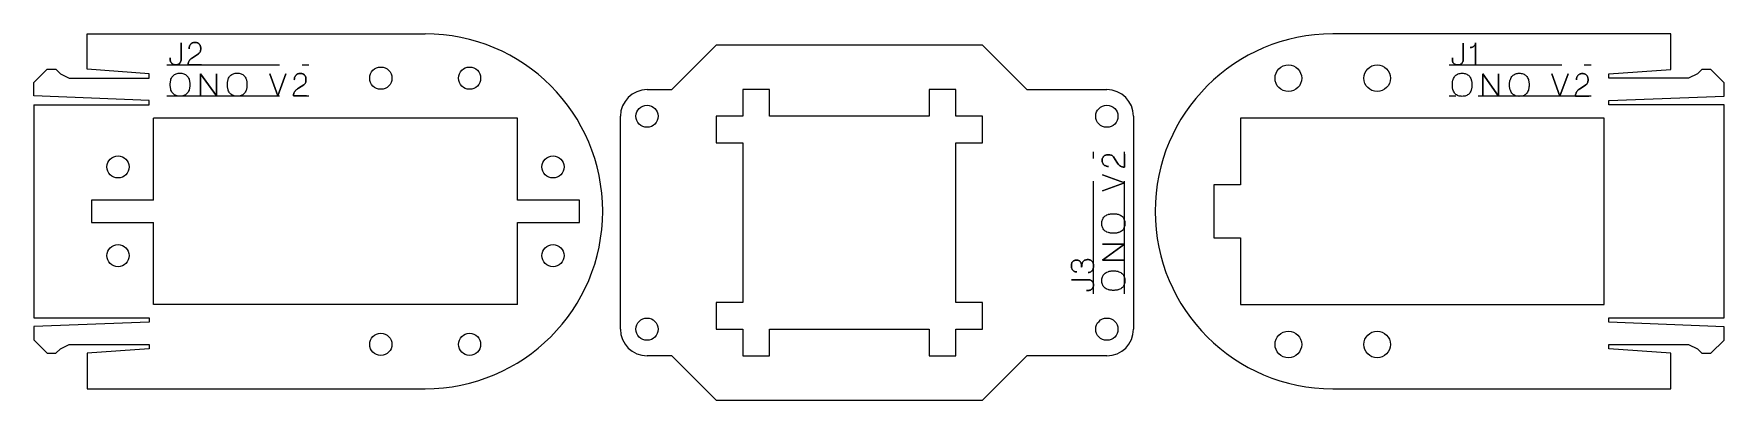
# Model space of a CAD drawing. Header units: millimetres. Extents: x 113 to 303, y 147 to 189.
import ezdxf

# ---------------------------------------------------------------- set-up
doc = ezdxf.new("R2010")
doc.units = ezdxf.units.MM
doc.linetypes.add('CENTERX2', pattern=[20.32, 12.7, -2.54, 2.54, -2.54])

msp = doc.modelspace()

# ---------------------------------------------------------------- linework, layer by layer
at = {"color": 7, "linetype": 'Continuous', "lineweight": 15}
for p, q in [((118.85, 184.7), (118.85, 188.7)), ((118.85, 188.7), (156.95, 188.7)), ((297.3, 188.69), (259.2, 188.69)), ((297.3, 184.69), (297.3, 188.69)), ((189.75, 187.41), (184.75, 182.41)), ((219.75, 187.41), (189.75, 187.41)), ((224.75, 182.41), (219.75, 187.41)), ((112.85, 183.2), (114.35, 184.7)), ((112.85, 181.7), (112.85, 183.2)), ((114.35, 184.7), (115.35, 184.7)), ((115.35, 184.7), (115.85, 184.2)), ((115.85, 184.2), (116.85, 183.7)), ((116.85, 183.7), (125.85, 183.7)), ((125.85, 184.2), (118.85, 184.7)), ((125.85, 183.7), (125.85, 184.2)), ((290.3, 184.19), (297.3, 184.69)), ((290.3, 183.69), (290.3, 184.19)), ((299.3, 183.69), (290.3, 183.69)), ((300.3, 184.19), (299.3, 183.69)), ((300.8, 184.69), (300.3, 184.19)), ((301.8, 184.69), (300.8, 184.69)), ((303.3, 183.19), (301.8, 184.69)), ((303.3, 181.69), (303.3, 183.19)), ((125.85, 181.2), (112.85, 181.7)), ((125.85, 180.7), (125.85, 181.2)), ((181.95, 182.41), (184.75, 182.41)), ((192.75, 182.41), (192.75, 179.41)), ((195.75, 182.41), (192.75, 182.41)), ((195.75, 179.41), (195.75, 182.41)), ((216.75, 182.41), (213.75, 182.41)), ((213.75, 182.41), (213.75, 179.41)), ((216.75, 179.41), (216.75, 182.41)), ((224.75, 182.41), (233.75, 182.41)), ((290.3, 181.19), (303.3, 181.69)), ((290.3, 180.69), (290.3, 181.19)), ((112.85, 180.7), (112.85, 156.7)), ((112.85, 180.7), (125.85, 180.7)), ((167.35, 179.2), (126.35, 179.2)), ((126.35, 169.95), (126.35, 179.2)), ((167.35, 169.95), (167.35, 179.2)), ((178.95, 155.41), (178.95, 179.41)), ((192.75, 179.41), (189.75, 179.41)), ((189.75, 179.41), (189.75, 176.41)), ((213.75, 179.41), (195.75, 179.41)), ((219.75, 179.41), (216.75, 179.41)), ((219.75, 176.41), (219.75, 179.41)), ((236.75, 179.41), (236.75, 155.41)), ((289.8, 179.19), (248.8, 179.19)), ((248.8, 179.19), (248.8, 171.69)), ((289.8, 158.19), (289.8, 179.19)), ((303.3, 180.69), (290.3, 180.69)), ((303.3, 156.69), (303.3, 180.69)), ((189.75, 176.41), (192.75, 176.41)), ((192.75, 176.41), (192.75, 158.41)), ((216.75, 158.41), (216.75, 176.41)), ((216.75, 176.41), (219.75, 176.41)), ((245.8, 171.69), (245.8, 165.69)), ((248.8, 171.69), (245.8, 171.69)), ((126.35, 169.95), (119.35, 169.95)), ((119.35, 169.95), (119.35, 167.45)), ((174.35, 169.95), (167.35, 169.95)), ((174.35, 167.45), (174.35, 169.95)), ((119.35, 167.45), (126.35, 167.45)), ((126.35, 158.2), (126.35, 167.45)), ((167.35, 167.45), (174.35, 167.45)), ((167.35, 158.2), (167.35, 167.45)), ((245.8, 165.69), (248.8, 165.69)), ((248.8, 165.69), (248.8, 158.19)), ((167.35, 158.2), (126.35, 158.2)), ((192.75, 158.41), (189.75, 158.41)), ((189.75, 158.41), (189.75, 155.41)), ((219.75, 158.41), (216.75, 158.41)), ((219.75, 155.41), (219.75, 158.41)), ((248.8, 158.19), (289.8, 158.19)), ((112.85, 156.7), (125.85, 156.7)), ((125.85, 156.2), (112.85, 155.7)), ((125.85, 156.7), (125.85, 156.2)), ((290.3, 156.69), (303.3, 156.69)), ((290.3, 156.19), (290.3, 156.69)), ((303.3, 155.69), (290.3, 156.19)), ((112.85, 155.7), (112.85, 154.2)), ((189.75, 155.41), (192.75, 155.41)), ((192.75, 155.41), (192.75, 152.41)), ((195.75, 152.41), (195.75, 155.41)), ((195.75, 155.41), (213.75, 155.41)), ((213.75, 155.41), (213.75, 152.41)), ((216.75, 152.41), (216.75, 155.41)), ((216.75, 155.41), (219.75, 155.41)), ((303.3, 154.19), (303.3, 155.69)), ((112.85, 154.2), (114.35, 152.7)), ((114.35, 152.7), (115.35, 152.7)), ((115.35, 152.7), (115.85, 153.2)), ((115.85, 153.2), (116.85, 153.7)), ((116.85, 153.7), (125.85, 153.7)), ((125.85, 153.2), (118.85, 152.7)), ((118.85, 152.7), (118.85, 148.7)), ((125.85, 153.7), (125.85, 153.2)), ((184.75, 152.41), (181.95, 152.41)), ((184.75, 152.41), (189.75, 147.41)), ((192.75, 152.41), (195.75, 152.41)), ((213.75, 152.41), (216.75, 152.41)), ((219.75, 147.41), (224.75, 152.41)), ((233.75, 152.41), (224.75, 152.41)), ((290.3, 153.69), (299.3, 153.69)), ((290.3, 153.19), (290.3, 153.69)), ((297.3, 152.69), (290.3, 153.19)), ((297.3, 148.69), (297.3, 152.69)), ((299.3, 153.69), (300.3, 153.19)), ((300.3, 153.19), (300.8, 152.69)), ((300.8, 152.69), (301.8, 152.69)), ((301.8, 152.69), (303.3, 154.19)), ((118.85, 148.7), (156.95, 148.7)), ((259.2, 148.69), (297.3, 148.69)), ((189.75, 147.41), (219.75, 147.41))]:
    msp.add_line(p, q, dxfattribs=at)
at = {"color": 7, "linetype": 'CENTERX2'}
for p, q in [((127.85, 185.2), (143.85, 185.2)), ((272.3, 185.19), (288.3, 185.19)), ((127.85, 181.7), (143.85, 181.7)), ((288.3, 181.69), (272.3, 181.69)), ((232.25, 159.41), (232.25, 175.41)), ((235.75, 159.41), (235.75, 175.41))]:
    msp.add_line(p, q, dxfattribs=at)
at = {"color": 7, "linetype": 'Continuous', "flags": 128}
for points in [[(129.44, 185.74), (129.44, 185.69), (129.43, 185.64), (129.42, 185.6), (129.4, 185.55), (129.38, 185.5), (129.35, 185.46), (129.32, 185.41), (129.29, 185.37), (129.25, 185.34), (129.2, 185.3), (129.15, 185.27), (129.1, 185.25), (129.04, 185.23), (128.98, 185.21), (128.92, 185.2), (128.85, 185.2), (128.85, 185.2), (128.78, 185.2), (128.71, 185.21), (128.65, 185.23), (128.59, 185.25), (128.53, 185.27), (128.48, 185.3), (128.44, 185.33), (128.39, 185.37), (128.36, 185.41), (128.32, 185.45), (128.29, 185.5), (128.27, 185.54), (128.25, 185.59), (128.24, 185.64), (128.23, 185.69), (128.23, 185.74), (128.23, 185.74), (128.23, 185.99), (128.23, 185.99), (128.23, 185.74), (128.23, 185.74), (128.23, 185.69), (128.24, 185.64), (128.25, 185.59), (128.27, 185.54), (128.29, 185.5), (128.32, 185.45), (128.36, 185.41), (128.39, 185.37), (128.44, 185.33), (128.48, 185.3), (128.53, 185.27), (128.59, 185.25), (128.65, 185.23), (128.71, 185.21), (128.78, 185.2), (128.85, 185.2), (128.85, 185.2), (128.92, 185.2), (128.98, 185.21), (129.04, 185.23), (129.1, 185.25), (129.15, 185.27), (129.2, 185.3), (129.25, 185.34), (129.29, 185.37), (129.32, 185.41), (129.35, 185.46), (129.38, 185.5), (129.4, 185.55), (129.42, 185.6), (129.43, 185.64), (129.44, 185.69), (129.44, 185.74), (129.44, 185.74), (129.44, 187.67), (129.44, 187.67), (129.44, 185.74)], [(130.25, 185.2), (130.25, 185.29), (130.26, 185.38), (130.28, 185.45), (130.3, 185.52), (130.33, 185.59), (130.36, 185.65), (130.39, 185.7), (130.43, 185.75), (130.47, 185.8), (130.52, 185.84), (130.56, 185.88), (130.61, 185.92), (130.72, 185.99), (130.83, 186.07), (130.83, 186.07), (131.42, 186.46), (131.42, 186.46), (131.46, 186.5), (131.5, 186.53), (131.53, 186.57), (131.56, 186.6), (131.6, 186.68), (131.63, 186.76), (131.65, 186.85), (131.66, 186.94), (131.66, 187.02), (131.66, 187.11), (131.66, 187.11), (131.66, 187.16), (131.65, 187.2), (131.64, 187.25), (131.63, 187.31), (131.61, 187.36), (131.59, 187.41), (131.56, 187.46), (131.52, 187.51), (131.49, 187.55), (131.44, 187.6), (131.39, 187.63), (131.33, 187.67), (131.26, 187.7), (131.19, 187.72), (131.11, 187.73), (131.02, 187.73), (131.02, 187.73), (130.93, 187.73), (130.85, 187.72), (130.78, 187.7), (130.71, 187.67), (130.65, 187.64), (130.59, 187.6), (130.54, 187.55), (130.5, 187.5), (130.46, 187.45), (130.43, 187.39), (130.4, 187.34), (130.38, 187.27), (130.36, 187.21), (130.35, 187.14), (130.35, 187.08), (130.34, 187.01), (130.34, 187.01), (130.35, 187.08), (130.35, 187.14), (130.36, 187.21), (130.38, 187.27), (130.4, 187.34), (130.43, 187.39), (130.46, 187.45), (130.5, 187.5), (130.54, 187.55), (130.59, 187.6), (130.65, 187.64), (130.71, 187.67), (130.78, 187.7), (130.85, 187.72), (130.93, 187.73), (131.02, 187.73), (131.02, 187.73), (131.11, 187.73), (131.19, 187.72), (131.26, 187.7), (131.33, 187.67), (131.39, 187.63), (131.44, 187.6), (131.49, 187.55), (131.52, 187.51), (131.56, 187.46), (131.59, 187.41), (131.61, 187.36), (131.63, 187.31), (131.64, 187.25), (131.65, 187.2), (131.66, 187.16), (131.66, 187.11), (131.66, 187.11), (131.66, 187.02), (131.66, 186.94), (131.65, 186.85), (131.63, 186.76), (131.6, 186.68), (131.56, 186.6), (131.53, 186.57), (131.5, 186.53), (131.46, 186.5), (131.42, 186.46), (131.42, 186.46), (130.83, 186.07), (130.83, 186.07), (130.72, 185.99), (130.61, 185.92), (130.56, 185.88), (130.52, 185.84), (130.47, 185.8), (130.43, 185.75), (130.39, 185.7), (130.36, 185.65), (130.33, 185.59), (130.3, 185.52), (130.28, 185.45), (130.26, 185.38), (130.25, 185.29), (130.25, 185.2), (130.25, 185.2), (131.73, 185.2), (131.73, 185.2), (130.25, 185.2)], [(273.89, 185.72), (273.89, 185.68), (273.88, 185.63), (273.87, 185.58), (273.85, 185.53), (273.83, 185.49), (273.8, 185.44), (273.77, 185.4), (273.74, 185.36), (273.7, 185.32), (273.65, 185.29), (273.6, 185.26), (273.55, 185.23), (273.49, 185.21), (273.43, 185.2), (273.37, 185.19), (273.3, 185.19), (273.3, 185.19), (273.23, 185.19), (273.16, 185.2), (273.1, 185.21), (273.04, 185.23), (272.98, 185.26), (272.93, 185.29), (272.89, 185.32), (272.84, 185.36), (272.81, 185.4), (272.77, 185.44), (272.75, 185.48), (272.72, 185.53), (272.7, 185.58), (272.69, 185.63), (272.68, 185.68), (272.68, 185.72), (272.68, 185.72), (272.68, 185.98), (272.68, 185.98), (272.68, 185.72), (272.68, 185.72), (272.68, 185.68), (272.69, 185.63), (272.7, 185.58), (272.72, 185.53), (272.75, 185.48), (272.77, 185.44), (272.81, 185.4), (272.84, 185.36), (272.89, 185.32), (272.93, 185.29), (272.98, 185.26), (273.04, 185.23), (273.1, 185.21), (273.16, 185.2), (273.23, 185.19), (273.3, 185.19), (273.3, 185.19), (273.37, 185.19), (273.43, 185.2), (273.49, 185.21), (273.55, 185.23), (273.6, 185.26), (273.65, 185.29), (273.7, 185.32), (273.74, 185.36), (273.77, 185.4), (273.8, 185.44), (273.83, 185.49), (273.85, 185.53), (273.87, 185.58), (273.88, 185.63), (273.89, 185.68), (273.89, 185.72), (273.89, 185.72), (273.89, 187.65), (273.89, 187.65), (273.89, 185.72)], [(275.29, 187.69), (275.28, 187.61), (275.27, 187.54), (275.25, 187.48), (275.22, 187.42), (275.18, 187.38), (275.14, 187.33), (275.1, 187.29), (275.06, 187.26), (275.01, 187.23), (274.96, 187.21), (274.91, 187.19), (274.86, 187.18), (274.82, 187.16), (274.77, 187.15), (274.73, 187.15), (274.7, 187.15), (274.7, 187.15), (274.73, 187.15), (274.77, 187.15), (274.82, 187.16), (274.86, 187.18), (274.91, 187.19), (274.96, 187.21), (275.01, 187.23), (275.06, 187.26), (275.1, 187.29), (275.14, 187.33), (275.18, 187.38), (275.22, 187.42), (275.25, 187.48), (275.27, 187.54), (275.28, 187.61), (275.29, 187.69), (275.29, 187.69), (275.29, 185.19), (275.29, 185.19), (275.29, 187.69)], [(129.33, 181.67), (129.22, 181.67), (129.11, 181.69), (129, 181.71), (128.9, 181.74), (128.8, 181.78), (128.71, 181.83), (128.63, 181.88), (128.55, 181.96), (128.48, 182.04), (128.42, 182.13), (128.36, 182.24), (128.31, 182.35), (128.29, 182.42), (128.28, 182.48), (128.26, 182.56), (128.25, 182.63), (128.24, 182.71), (128.23, 182.79), (128.23, 182.87), (128.23, 182.96), (128.23, 182.96), (128.23, 183.05), (128.23, 183.14), (128.24, 183.22), (128.25, 183.29), (128.26, 183.37), (128.28, 183.44), (128.29, 183.51), (128.31, 183.57), (128.36, 183.69), (128.42, 183.8), (128.48, 183.89), (128.55, 183.97), (128.63, 184.05), (128.71, 184.11), (128.8, 184.16), (128.9, 184.2), (129, 184.23), (129.11, 184.25), (129.22, 184.26), (129.33, 184.26), (129.33, 184.26), (129.44, 184.26), (129.55, 184.25), (129.66, 184.23), (129.76, 184.2), (129.85, 184.16), (129.94, 184.11), (130.03, 184.05), (130.11, 183.97), (130.18, 183.89), (130.24, 183.8), (130.3, 183.69), (130.34, 183.57), (130.36, 183.51), (130.38, 183.44), (130.4, 183.37), (130.41, 183.29), (130.42, 183.22), (130.42, 183.14), (130.43, 183.05), (130.43, 182.96), (130.43, 182.96), (130.43, 182.87), (130.42, 182.79), (130.42, 182.71), (130.41, 182.63), (130.4, 182.56), (130.38, 182.48), (130.36, 182.42), (130.34, 182.35), (130.3, 182.24), (130.24, 182.13), (130.18, 182.04), (130.11, 181.96), (130.03, 181.88), (129.94, 181.83), (129.85, 181.78), (129.76, 181.74), (129.66, 181.71), (129.55, 181.69), (129.44, 181.67)], [(129.33, 181.67), (129.22, 181.67), (129.11, 181.69), (129, 181.71), (128.9, 181.74), (128.8, 181.78), (128.71, 181.83), (128.63, 181.88), (128.55, 181.96), (128.48, 182.04), (128.42, 182.13), (128.36, 182.24), (128.31, 182.35), (128.29, 182.42), (128.28, 182.48), (128.26, 182.56), (128.25, 182.63), (128.24, 182.71), (128.23, 182.79), (128.23, 182.87), (128.23, 182.96), (128.23, 182.96), (128.23, 183.05), (128.23, 183.14), (128.24, 183.22), (128.25, 183.29), (128.26, 183.37), (128.28, 183.44), (128.29, 183.51), (128.31, 183.57), (128.36, 183.69), (128.42, 183.8), (128.48, 183.89), (128.55, 183.97), (128.63, 184.05), (128.71, 184.11), (128.8, 184.16), (128.9, 184.2), (129, 184.23), (129.11, 184.25), (129.22, 184.26), (129.33, 184.26), (129.33, 184.26), (129.44, 184.26), (129.55, 184.25), (129.66, 184.23), (129.76, 184.2), (129.85, 184.16), (129.94, 184.11), (130.03, 184.05), (130.11, 183.97), (130.18, 183.89), (130.24, 183.8), (130.3, 183.69), (130.34, 183.57), (130.36, 183.51), (130.38, 183.44), (130.4, 183.37), (130.41, 183.29), (130.42, 183.22), (130.42, 183.14), (130.43, 183.05), (130.43, 182.96), (130.43, 182.96), (130.43, 182.87), (130.42, 182.79), (130.42, 182.71), (130.41, 182.63), (130.4, 182.56), (130.38, 182.48), (130.36, 182.42), (130.34, 182.35), (130.3, 182.24), (130.24, 182.13), (130.18, 182.04), (130.11, 181.96), (130.03, 181.88), (129.94, 181.83), (129.85, 181.78), (129.76, 181.74), (129.66, 181.71), (129.55, 181.69), (129.44, 181.67), (129.33, 181.67)], [(131.65, 184.2), (133.43, 181.7), (133.43, 181.7), (133.43, 184.2), (133.43, 184.2), (133.43, 181.7), (133.43, 181.7), (131.65, 184.2), (131.65, 184.2), (131.65, 181.7), (131.65, 181.7), (131.65, 184.2)], [(135.77, 181.67), (135.66, 181.67), (135.55, 181.69), (135.44, 181.71), (135.34, 181.74), (135.25, 181.78), (135.16, 181.83), (135.07, 181.88), (134.99, 181.96), (134.92, 182.04), (134.86, 182.13), (134.8, 182.24), (134.76, 182.35), (134.74, 182.42), (134.72, 182.48), (134.7, 182.56), (134.69, 182.63), (134.68, 182.71), (134.68, 182.79), (134.67, 182.87), (134.67, 182.96), (134.67, 182.96), (134.67, 183.05), (134.68, 183.14), (134.68, 183.22), (134.69, 183.29), (134.7, 183.37), (134.72, 183.44), (134.74, 183.51), (134.76, 183.57), (134.8, 183.69), (134.86, 183.8), (134.92, 183.89), (134.99, 183.97), (135.07, 184.05), (135.16, 184.11), (135.25, 184.16), (135.34, 184.2), (135.44, 184.23), (135.55, 184.25), (135.66, 184.26), (135.77, 184.26), (135.77, 184.26), (135.88, 184.26), (135.99, 184.25), (136.1, 184.23), (136.2, 184.2), (136.3, 184.16), (136.39, 184.11), (136.47, 184.05), (136.55, 183.97), (136.62, 183.89), (136.68, 183.8), (136.74, 183.69), (136.79, 183.57), (136.81, 183.51), (136.82, 183.44), (136.84, 183.37), (136.85, 183.29), (136.86, 183.22), (136.87, 183.14), (136.87, 183.05), (136.87, 182.96), (136.87, 182.96), (136.87, 182.87), (136.87, 182.79), (136.86, 182.71), (136.85, 182.63), (136.84, 182.56), (136.82, 182.48), (136.81, 182.42), (136.79, 182.35), (136.74, 182.24), (136.68, 182.13), (136.62, 182.04), (136.55, 181.96), (136.47, 181.88), (136.39, 181.83), (136.3, 181.78), (136.2, 181.74), (136.1, 181.71), (135.99, 181.69), (135.88, 181.67)], [(135.77, 181.67), (135.66, 181.67), (135.55, 181.69), (135.44, 181.71), (135.34, 181.74), (135.25, 181.78), (135.16, 181.83), (135.07, 181.88), (134.99, 181.96), (134.92, 182.04), (134.86, 182.13), (134.8, 182.24), (134.76, 182.35), (134.74, 182.42), (134.72, 182.48), (134.7, 182.56), (134.69, 182.63), (134.68, 182.71), (134.68, 182.79), (134.67, 182.87), (134.67, 182.96), (134.67, 182.96), (134.67, 183.05), (134.68, 183.14), (134.68, 183.22), (134.69, 183.29), (134.7, 183.37), (134.72, 183.44), (134.74, 183.51), (134.76, 183.57), (134.8, 183.69), (134.86, 183.8), (134.92, 183.89), (134.99, 183.97), (135.07, 184.05), (135.16, 184.11), (135.25, 184.16), (135.34, 184.2), (135.44, 184.23), (135.55, 184.25), (135.66, 184.26), (135.77, 184.26), (135.77, 184.26), (135.88, 184.26), (135.99, 184.25), (136.1, 184.23), (136.2, 184.2), (136.3, 184.16), (136.39, 184.11), (136.47, 184.05), (136.55, 183.97), (136.62, 183.89), (136.68, 183.8), (136.74, 183.69), (136.79, 183.57), (136.81, 183.51), (136.82, 183.44), (136.84, 183.37), (136.85, 183.29), (136.86, 183.22), (136.87, 183.14), (136.87, 183.05), (136.87, 182.96), (136.87, 182.96), (136.87, 182.87), (136.87, 182.79), (136.86, 182.71), (136.85, 182.63), (136.84, 182.56), (136.82, 182.48), (136.81, 182.42), (136.79, 182.35), (136.74, 182.24), (136.68, 182.13), (136.62, 182.04), (136.55, 181.96), (136.47, 181.88), (136.39, 181.83), (136.3, 181.78), (136.2, 181.74), (136.1, 181.71), (135.99, 181.69), (135.88, 181.67), (135.77, 181.67)], [(140.35, 181.7), (139.45, 184.2), (139.45, 184.2), (140.35, 181.7), (140.35, 181.7), (141.26, 184.2), (141.26, 184.2), (140.35, 181.7)], [(142.11, 181.7), (142.11, 181.79), (142.12, 181.88), (142.14, 181.95), (142.16, 182.02), (142.19, 182.09), (142.22, 182.15), (142.25, 182.2), (142.29, 182.25), (142.33, 182.3), (142.37, 182.34), (142.42, 182.38), (142.47, 182.42), (142.58, 182.49), (142.68, 182.57), (142.68, 182.57), (143.28, 182.96), (143.28, 182.96), (143.32, 183), (143.36, 183.03), (143.39, 183.07), (143.42, 183.1), (143.46, 183.18), (143.49, 183.26), (143.51, 183.35), (143.52, 183.44), (143.52, 183.52), (143.52, 183.61), (143.52, 183.61), (143.52, 183.66), (143.51, 183.7), (143.5, 183.75), (143.49, 183.81), (143.47, 183.86), (143.45, 183.91), (143.42, 183.96), (143.38, 184.01), (143.34, 184.05), (143.3, 184.1), (143.25, 184.13), (143.19, 184.17), (143.12, 184.2), (143.05, 184.22), (142.97, 184.23), (142.88, 184.23), (142.88, 184.23), (142.79, 184.23), (142.71, 184.22), (142.63, 184.2), (142.57, 184.17), (142.51, 184.14), (142.45, 184.1), (142.4, 184.05), (142.36, 184), (142.32, 183.95), (142.29, 183.89), (142.26, 183.84), (142.24, 183.77), (142.22, 183.71), (142.21, 183.64), (142.21, 183.58), (142.2, 183.51), (142.2, 183.51), (142.21, 183.58), (142.21, 183.64), (142.22, 183.71), (142.24, 183.77), (142.26, 183.84), (142.29, 183.89), (142.32, 183.95), (142.36, 184), (142.4, 184.05), (142.45, 184.1), (142.51, 184.14), (142.57, 184.17), (142.63, 184.2), (142.71, 184.22), (142.79, 184.23), (142.88, 184.23), (142.88, 184.23), (142.97, 184.23), (143.05, 184.22), (143.12, 184.2), (143.19, 184.17), (143.25, 184.13), (143.3, 184.1), (143.34, 184.05), (143.38, 184.01), (143.42, 183.96), (143.45, 183.91), (143.47, 183.86), (143.49, 183.81), (143.5, 183.75), (143.51, 183.7), (143.52, 183.66), (143.52, 183.61), (143.52, 183.61), (143.52, 183.52), (143.52, 183.44), (143.51, 183.35), (143.49, 183.26), (143.46, 183.18), (143.42, 183.1), (143.39, 183.07), (143.36, 183.03), (143.32, 183), (143.28, 182.96), (143.28, 182.96), (142.68, 182.57), (142.68, 182.57), (142.58, 182.49), (142.47, 182.42), (142.42, 182.38), (142.37, 182.34), (142.33, 182.3), (142.29, 182.25), (142.25, 182.2), (142.22, 182.15), (142.19, 182.09), (142.16, 182.02), (142.14, 181.95), (142.12, 181.88), (142.11, 181.79), (142.11, 181.7), (142.11, 181.7), (143.59, 181.7), (143.59, 181.7), (142.11, 181.7)], [(273.78, 181.65), (273.67, 181.66), (273.56, 181.67), (273.45, 181.69), (273.35, 181.72), (273.25, 181.76), (273.16, 181.81), (273.08, 181.87), (273, 181.94), (272.93, 182.02), (272.87, 182.12), (272.81, 182.22), (272.76, 182.34), (272.74, 182.4), (272.73, 182.47), (272.71, 182.54), (272.7, 182.62), (272.69, 182.69), (272.68, 182.78), (272.68, 182.86), (272.68, 182.95), (272.68, 182.95), (272.68, 183.04), (272.68, 183.12), (272.69, 183.2), (272.7, 183.28), (272.71, 183.35), (272.73, 183.43), (272.74, 183.49), (272.76, 183.56), (272.81, 183.68), (272.87, 183.78), (272.93, 183.88), (273, 183.96), (273.08, 184.03), (273.16, 184.09), (273.25, 184.14), (273.35, 184.18), (273.45, 184.21), (273.56, 184.23), (273.67, 184.25), (273.78, 184.25), (273.78, 184.25), (273.89, 184.25), (274, 184.23), (274.11, 184.21), (274.21, 184.18), (274.3, 184.14), (274.39, 184.09), (274.48, 184.03), (274.56, 183.96), (274.63, 183.88), (274.69, 183.78), (274.75, 183.68), (274.79, 183.56), (274.81, 183.49), (274.83, 183.43), (274.85, 183.35), (274.86, 183.28), (274.87, 183.2), (274.87, 183.12), (274.88, 183.04), (274.88, 182.95), (274.88, 182.95), (274.88, 182.86), (274.87, 182.78), (274.87, 182.69), (274.86, 182.62), (274.85, 182.54), (274.83, 182.47), (274.81, 182.4), (274.79, 182.34), (274.75, 182.22), (274.69, 182.12), (274.63, 182.02), (274.56, 181.94), (274.48, 181.87), (274.39, 181.81), (274.3, 181.76), (274.21, 181.72), (274.11, 181.69), (274, 181.67), (273.89, 181.66)], [(273.78, 181.65), (273.67, 181.66), (273.56, 181.67), (273.45, 181.69), (273.35, 181.72), (273.25, 181.76), (273.16, 181.81), (273.08, 181.87), (273, 181.94), (272.93, 182.02), (272.87, 182.12), (272.81, 182.22), (272.76, 182.34), (272.74, 182.4), (272.73, 182.47), (272.71, 182.54), (272.7, 182.62), (272.69, 182.69), (272.68, 182.78), (272.68, 182.86), (272.68, 182.95), (272.68, 182.95), (272.68, 183.04), (272.68, 183.12), (272.69, 183.2), (272.7, 183.28), (272.71, 183.35), (272.73, 183.43), (272.74, 183.49), (272.76, 183.56), (272.81, 183.68), (272.87, 183.78), (272.93, 183.88), (273, 183.96), (273.08, 184.03), (273.16, 184.09), (273.25, 184.14), (273.35, 184.18), (273.45, 184.21), (273.56, 184.23), (273.67, 184.25), (273.78, 184.25), (273.78, 184.25), (273.89, 184.25), (274, 184.23), (274.11, 184.21), (274.21, 184.18), (274.3, 184.14), (274.39, 184.09), (274.48, 184.03), (274.56, 183.96), (274.63, 183.88), (274.69, 183.78), (274.75, 183.68), (274.79, 183.56), (274.81, 183.49), (274.83, 183.43), (274.85, 183.35), (274.86, 183.28), (274.87, 183.2), (274.87, 183.12), (274.88, 183.04), (274.88, 182.95), (274.88, 182.95), (274.88, 182.86), (274.87, 182.78), (274.87, 182.69), (274.86, 182.62), (274.85, 182.54), (274.83, 182.47), (274.81, 182.4), (274.79, 182.34), (274.75, 182.22), (274.69, 182.12), (274.63, 182.02), (274.56, 181.94), (274.48, 181.87), (274.39, 181.81), (274.3, 181.76), (274.21, 181.72), (274.11, 181.69), (274, 181.67), (273.89, 181.66), (273.78, 181.65)], [(276.1, 184.19), (277.88, 181.69), (277.88, 181.69), (277.88, 184.19), (277.88, 184.19), (277.88, 181.69), (277.88, 181.69), (276.1, 184.19), (276.1, 184.19), (276.1, 181.69), (276.1, 181.69), (276.1, 184.19)], [(280.22, 181.65), (280.11, 181.66), (280, 181.67), (279.9, 181.69), (279.79, 181.72), (279.7, 181.76), (279.61, 181.81), (279.52, 181.87), (279.44, 181.94), (279.37, 182.02), (279.31, 182.12), (279.25, 182.22), (279.21, 182.34), (279.19, 182.4), (279.17, 182.47), (279.15, 182.54), (279.14, 182.62), (279.13, 182.69), (279.13, 182.78), (279.12, 182.86), (279.12, 182.95), (279.12, 182.95), (279.12, 183.04), (279.13, 183.12), (279.13, 183.2), (279.14, 183.28), (279.15, 183.35), (279.17, 183.43), (279.19, 183.49), (279.21, 183.56), (279.25, 183.68), (279.31, 183.78), (279.37, 183.88), (279.44, 183.96), (279.52, 184.03), (279.61, 184.09), (279.7, 184.14), (279.79, 184.18), (279.9, 184.21), (280, 184.23), (280.11, 184.25), (280.22, 184.25), (280.22, 184.25), (280.33, 184.25), (280.44, 184.23), (280.55, 184.21), (280.65, 184.18), (280.75, 184.14), (280.84, 184.09), (280.92, 184.03), (281, 183.96), (281.07, 183.88), (281.13, 183.78), (281.19, 183.68), (281.24, 183.56), (281.26, 183.49), (281.27, 183.43), (281.29, 183.35), (281.3, 183.28), (281.31, 183.2), (281.32, 183.12), (281.32, 183.04), (281.32, 182.95), (281.32, 182.95), (281.32, 182.86), (281.32, 182.78), (281.31, 182.69), (281.3, 182.62), (281.29, 182.54), (281.27, 182.47), (281.26, 182.4), (281.24, 182.34), (281.19, 182.22), (281.13, 182.12), (281.07, 182.02), (281, 181.94), (280.92, 181.87), (280.84, 181.81), (280.75, 181.76), (280.65, 181.72), (280.55, 181.69), (280.44, 181.67), (280.33, 181.66)], [(280.22, 181.65), (280.11, 181.66), (280, 181.67), (279.9, 181.69), (279.79, 181.72), (279.7, 181.76), (279.61, 181.81), (279.52, 181.87), (279.44, 181.94), (279.37, 182.02), (279.31, 182.12), (279.25, 182.22), (279.21, 182.34), (279.19, 182.4), (279.17, 182.47), (279.15, 182.54), (279.14, 182.62), (279.13, 182.69), (279.13, 182.78), (279.12, 182.86), (279.12, 182.95), (279.12, 182.95), (279.12, 183.04), (279.13, 183.12), (279.13, 183.2), (279.14, 183.28), (279.15, 183.35), (279.17, 183.43), (279.19, 183.49), (279.21, 183.56), (279.25, 183.68), (279.31, 183.78), (279.37, 183.88), (279.44, 183.96), (279.52, 184.03), (279.61, 184.09), (279.7, 184.14), (279.79, 184.18), (279.9, 184.21), (280, 184.23), (280.11, 184.25), (280.22, 184.25), (280.22, 184.25), (280.33, 184.25), (280.44, 184.23), (280.55, 184.21), (280.65, 184.18), (280.75, 184.14), (280.84, 184.09), (280.92, 184.03), (281, 183.96), (281.07, 183.88), (281.13, 183.78), (281.19, 183.68), (281.24, 183.56), (281.26, 183.49), (281.27, 183.43), (281.29, 183.35), (281.3, 183.28), (281.31, 183.2), (281.32, 183.12), (281.32, 183.04), (281.32, 182.95), (281.32, 182.95), (281.32, 182.86), (281.32, 182.78), (281.31, 182.69), (281.3, 182.62), (281.29, 182.54), (281.27, 182.47), (281.26, 182.4), (281.24, 182.34), (281.19, 182.22), (281.13, 182.12), (281.07, 182.02), (281, 181.94), (280.92, 181.87), (280.84, 181.81), (280.75, 181.76), (280.65, 181.72), (280.55, 181.69), (280.44, 181.67), (280.33, 181.66), (280.22, 181.65)], [(284.8, 181.69), (283.9, 184.19), (283.9, 184.19), (284.8, 181.69), (284.8, 181.69), (285.71, 184.19), (285.71, 184.19), (284.8, 181.69)], [(286.56, 181.69), (286.56, 181.78), (286.57, 181.86), (286.59, 181.94), (286.61, 182.01), (286.64, 182.07), (286.67, 182.13), (286.7, 182.19), (286.74, 182.24), (286.78, 182.28), (286.83, 182.33), (286.87, 182.37), (286.92, 182.41), (287.03, 182.48), (287.13, 182.55), (287.13, 182.55), (287.73, 182.95), (287.73, 182.95), (287.77, 182.98), (287.81, 183.02), (287.84, 183.05), (287.87, 183.09), (287.91, 183.17), (287.94, 183.25), (287.96, 183.34), (287.97, 183.42), (287.97, 183.51), (287.97, 183.6), (287.97, 183.6), (287.97, 183.64), (287.96, 183.69), (287.95, 183.74), (287.94, 183.79), (287.92, 183.85), (287.9, 183.9), (287.87, 183.95), (287.83, 184), (287.79, 184.04), (287.75, 184.08), (287.7, 184.12), (287.64, 184.15), (287.57, 184.18), (287.5, 184.2), (287.42, 184.21), (287.33, 184.22), (287.33, 184.22), (287.24, 184.21), (287.16, 184.2), (287.08, 184.18), (287.02, 184.16), (286.96, 184.12), (286.9, 184.08), (286.85, 184.04), (286.81, 183.99), (286.77, 183.94), (286.74, 183.88), (286.71, 183.82), (286.69, 183.76), (286.67, 183.69), (286.66, 183.63), (286.66, 183.57), (286.65, 183.5), (286.65, 183.5), (286.66, 183.57), (286.66, 183.63), (286.67, 183.69), (286.69, 183.76), (286.71, 183.82), (286.74, 183.88), (286.77, 183.94), (286.81, 183.99), (286.85, 184.04), (286.9, 184.08), (286.96, 184.12), (287.02, 184.16), (287.08, 184.18), (287.16, 184.2), (287.24, 184.21), (287.33, 184.22), (287.33, 184.22), (287.42, 184.21), (287.5, 184.2), (287.57, 184.18), (287.64, 184.15), (287.7, 184.12), (287.75, 184.08), (287.79, 184.04), (287.83, 184), (287.87, 183.95), (287.9, 183.9), (287.92, 183.85), (287.94, 183.79), (287.95, 183.74), (287.96, 183.69), (287.97, 183.64), (287.97, 183.6), (287.97, 183.6), (287.97, 183.51), (287.97, 183.42), (287.96, 183.34), (287.94, 183.25), (287.91, 183.17), (287.87, 183.09), (287.84, 183.05), (287.81, 183.02), (287.77, 182.98), (287.73, 182.95), (287.73, 182.95), (287.13, 182.55), (287.13, 182.55), (287.03, 182.48), (286.92, 182.41), (286.87, 182.37), (286.83, 182.33), (286.78, 182.28), (286.74, 182.24), (286.7, 182.19), (286.67, 182.13), (286.64, 182.07), (286.61, 182.01), (286.59, 181.94), (286.57, 181.86), (286.56, 181.78), (286.56, 181.69), (286.56, 181.69), (288.04, 181.69), (288.04, 181.69), (286.56, 181.69)], [(235.75, 173.66), (235.66, 173.66), (235.57, 173.67), (235.5, 173.69), (235.43, 173.71), (235.36, 173.74), (235.31, 173.77), (235.25, 173.8), (235.2, 173.84), (235.15, 173.88), (235.11, 173.93), (235.07, 173.97), (235.03, 174.02), (234.96, 174.13), (234.88, 174.24), (234.88, 174.24), (234.49, 174.83), (234.49, 174.83), (234.45, 174.87), (234.42, 174.91), (234.38, 174.94), (234.35, 174.97), (234.27, 175.01), (234.19, 175.04), (234.1, 175.06), (234.01, 175.07), (233.93, 175.07), (233.84, 175.07), (233.84, 175.07), (233.79, 175.07), (233.75, 175.06), (233.7, 175.05), (233.64, 175.04), (233.59, 175.02), (233.54, 175), (233.49, 174.97), (233.44, 174.94), (233.4, 174.9), (233.35, 174.85), (233.32, 174.8), (233.28, 174.74), (233.25, 174.67), (233.23, 174.6), (233.22, 174.52), (233.22, 174.43), (233.22, 174.43), (233.22, 174.34), (233.23, 174.26), (233.25, 174.19), (233.28, 174.12), (233.32, 174.06), (233.35, 174), (233.4, 173.95), (233.45, 173.91), (233.5, 173.87), (233.56, 173.84), (233.62, 173.81), (233.68, 173.79), (233.74, 173.78), (233.81, 173.76), (233.87, 173.76), (233.94, 173.75), (233.94, 173.75), (233.87, 173.76), (233.81, 173.76), (233.74, 173.78), (233.68, 173.79), (233.62, 173.81), (233.56, 173.84), (233.5, 173.87), (233.45, 173.91), (233.4, 173.95), (233.35, 174), (233.32, 174.06), (233.28, 174.12), (233.25, 174.19), (233.23, 174.26), (233.22, 174.34), (233.22, 174.43), (233.22, 174.43), (233.22, 174.52), (233.23, 174.6), (233.25, 174.67), (233.28, 174.74), (233.32, 174.8), (233.35, 174.85), (233.4, 174.9), (233.44, 174.94), (233.49, 174.97), (233.54, 175), (233.59, 175.02), (233.64, 175.04), (233.7, 175.05), (233.75, 175.06), (233.79, 175.07), (233.84, 175.07), (233.84, 175.07), (233.93, 175.07), (234.01, 175.07), (234.1, 175.06), (234.19, 175.04), (234.27, 175.01), (234.35, 174.97), (234.38, 174.94), (234.42, 174.91), (234.45, 174.87), (234.49, 174.83), (234.49, 174.83), (234.88, 174.24), (234.88, 174.24), (234.96, 174.13), (235.03, 174.02), (235.07, 173.97), (235.11, 173.93), (235.15, 173.88), (235.2, 173.84), (235.25, 173.8), (235.31, 173.77), (235.36, 173.74), (235.43, 173.71), (235.5, 173.69), (235.57, 173.67), (235.66, 173.66), (235.75, 173.66), (235.75, 173.66), (235.75, 175.14), (235.75, 175.14), (235.75, 173.66)], [(235.75, 171.9), (233.25, 171), (233.25, 171), (235.75, 171.9), (235.75, 171.9), (233.25, 172.81), (233.25, 172.81), (235.75, 171.9)], [(235.78, 167.32), (235.78, 167.21), (235.77, 167.1), (235.74, 167), (235.71, 166.89), (235.68, 166.8), (235.63, 166.71), (235.57, 166.62), (235.5, 166.55), (235.41, 166.47), (235.32, 166.41), (235.21, 166.36), (235.1, 166.31), (235.03, 166.29), (234.97, 166.27), (234.9, 166.26), (234.82, 166.24), (234.74, 166.23), (234.66, 166.23), (234.58, 166.22), (234.49, 166.22), (234.49, 166.22), (234.4, 166.22), (234.32, 166.23), (234.23, 166.23), (234.16, 166.24), (234.08, 166.26), (234.01, 166.27), (233.94, 166.29), (233.88, 166.31), (233.76, 166.36), (233.66, 166.41), (233.56, 166.47), (233.48, 166.55), (233.4, 166.62), (233.34, 166.71), (233.29, 166.8), (233.25, 166.89), (233.22, 167), (233.2, 167.1), (233.19, 167.21), (233.19, 167.32), (233.19, 167.32), (233.19, 167.44), (233.2, 167.54), (233.22, 167.65), (233.25, 167.75), (233.29, 167.85), (233.34, 167.94), (233.4, 168.02), (233.48, 168.1), (233.56, 168.17), (233.66, 168.23), (233.76, 168.29), (233.88, 168.34), (233.94, 168.36), (234.01, 168.38), (234.08, 168.39), (234.16, 168.4), (234.23, 168.41), (234.32, 168.42), (234.4, 168.42), (234.49, 168.42), (234.49, 168.42), (234.58, 168.42), (234.66, 168.42), (234.74, 168.41), (234.82, 168.4), (234.9, 168.39), (234.97, 168.38), (235.03, 168.36), (235.1, 168.34), (235.21, 168.29), (235.32, 168.23), (235.41, 168.17), (235.5, 168.1), (235.57, 168.02), (235.63, 167.94), (235.68, 167.85), (235.71, 167.75), (235.74, 167.65), (235.77, 167.54), (235.78, 167.44)], [(235.78, 167.32), (235.78, 167.21), (235.77, 167.1), (235.74, 167), (235.71, 166.89), (235.68, 166.8), (235.63, 166.71), (235.57, 166.62), (235.5, 166.55), (235.41, 166.47), (235.32, 166.41), (235.21, 166.36), (235.1, 166.31), (235.03, 166.29), (234.97, 166.27), (234.9, 166.26), (234.82, 166.24), (234.74, 166.23), (234.66, 166.23), (234.58, 166.22), (234.49, 166.22), (234.49, 166.22), (234.4, 166.22), (234.32, 166.23), (234.23, 166.23), (234.16, 166.24), (234.08, 166.26), (234.01, 166.27), (233.94, 166.29), (233.88, 166.31), (233.76, 166.36), (233.66, 166.41), (233.56, 166.47), (233.48, 166.55), (233.4, 166.62), (233.34, 166.71), (233.29, 166.8), (233.25, 166.89), (233.22, 167), (233.2, 167.1), (233.19, 167.21), (233.19, 167.32), (233.19, 167.32), (233.19, 167.44), (233.2, 167.54), (233.22, 167.65), (233.25, 167.75), (233.29, 167.85), (233.34, 167.94), (233.4, 168.02), (233.48, 168.1), (233.56, 168.17), (233.66, 168.23), (233.76, 168.29), (233.88, 168.34), (233.94, 168.36), (234.01, 168.38), (234.08, 168.39), (234.16, 168.4), (234.23, 168.41), (234.32, 168.42), (234.4, 168.42), (234.49, 168.42), (234.49, 168.42), (234.58, 168.42), (234.66, 168.42), (234.74, 168.41), (234.82, 168.4), (234.9, 168.39), (234.97, 168.38), (235.03, 168.36), (235.1, 168.34), (235.21, 168.29), (235.32, 168.23), (235.41, 168.17), (235.5, 168.1), (235.57, 168.02), (235.63, 167.94), (235.68, 167.85), (235.71, 167.75), (235.74, 167.65), (235.77, 167.54), (235.78, 167.44), (235.78, 167.32)], [(233.25, 163.2), (235.75, 164.98), (235.75, 164.98), (233.25, 164.98), (233.25, 164.98), (235.75, 164.98), (235.75, 164.98), (233.25, 163.2), (233.25, 163.2), (235.75, 163.2), (235.75, 163.2), (233.25, 163.2)], [(231.63, 161.79), (231.69, 161.79), (231.76, 161.8), (231.82, 161.82), (231.88, 161.84), (231.94, 161.87), (231.99, 161.9), (232.03, 161.94), (232.08, 161.98), (232.12, 162.03), (232.15, 162.08), (232.18, 162.14), (232.21, 162.21), (232.22, 162.28), (232.24, 162.35), (232.25, 162.42), (232.25, 162.5), (232.25, 162.5), (232.25, 162.59), (232.24, 162.66), (232.23, 162.74), (232.21, 162.81), (232.19, 162.87), (232.17, 162.93), (232.14, 162.99), (232.1, 163.04), (232.06, 163.09), (232.02, 163.13), (231.96, 163.17), (231.91, 163.2), (231.84, 163.22), (231.77, 163.24), (231.7, 163.25), (231.61, 163.25), (231.61, 163.25), (231.53, 163.25), (231.45, 163.24), (231.38, 163.22), (231.31, 163.2), (231.25, 163.17), (231.19, 163.14), (231.14, 163.1), (231.09, 163.05), (231.05, 163), (231.01, 162.93), (230.98, 162.86), (230.96, 162.79), (230.94, 162.7), (230.92, 162.61), (230.92, 162.5), (230.91, 162.4), (230.91, 162.4), (230.91, 162.5), (230.9, 162.6), (230.89, 162.69), (230.87, 162.77), (230.85, 162.84), (230.82, 162.91), (230.79, 162.97), (230.75, 163.02), (230.71, 163.06), (230.67, 163.1), (230.62, 163.12), (230.57, 163.15), (230.52, 163.17), (230.46, 163.18), (230.4, 163.19), (230.34, 163.19), (230.34, 163.19), (230.28, 163.19), (230.22, 163.18), (230.16, 163.17), (230.11, 163.15), (230.06, 163.13), (230.01, 163.11), (229.96, 163.08), (229.92, 163.04), (229.88, 163), (229.85, 162.96), (229.82, 162.91), (229.8, 162.85), (229.78, 162.78), (229.76, 162.71), (229.75, 162.63), (229.75, 162.55), (229.75, 162.55), (229.75, 162.46), (229.76, 162.38), (229.78, 162.31), (229.8, 162.24), (229.83, 162.18), (229.86, 162.12), (229.9, 162.07), (229.94, 162.03), (229.98, 161.99), (230.03, 161.95), (230.08, 161.92), (230.14, 161.9), (230.19, 161.88), (230.25, 161.87), (230.31, 161.86), (230.37, 161.86), (230.37, 161.86), (230.31, 161.86), (230.25, 161.87), (230.19, 161.88), (230.14, 161.9), (230.08, 161.92), (230.03, 161.95), (229.98, 161.99), (229.94, 162.03), (229.9, 162.07), (229.86, 162.12), (229.83, 162.18), (229.8, 162.24), (229.78, 162.31), (229.76, 162.38), (229.75, 162.46), (229.75, 162.55), (229.75, 162.55), (229.75, 162.63), (229.76, 162.71), (229.78, 162.78), (229.8, 162.85), (229.82, 162.91), (229.85, 162.96), (229.88, 163), (229.92, 163.04), (229.96, 163.08), (230.01, 163.11), (230.06, 163.13), (230.11, 163.15), (230.16, 163.17), (230.22, 163.18), (230.28, 163.19), (230.34, 163.19), (230.34, 163.19), (230.4, 163.19), (230.46, 163.18), (230.52, 163.17), (230.57, 163.15), (230.62, 163.12), (230.67, 163.1), (230.71, 163.06), (230.75, 163.02), (230.79, 162.97), (230.82, 162.91), (230.85, 162.84), (230.87, 162.77), (230.89, 162.69), (230.9, 162.6), (230.91, 162.5), (230.91, 162.4), (230.91, 162.4), (230.92, 162.5), (230.92, 162.61), (230.94, 162.7), (230.96, 162.79), (230.98, 162.86), (231.01, 162.93), (231.05, 163), (231.09, 163.05), (231.14, 163.1), (231.19, 163.14), (231.25, 163.17), (231.31, 163.2), (231.38, 163.22), (231.45, 163.24), (231.53, 163.25), (231.61, 163.25), (231.61, 163.25), (231.7, 163.25), (231.77, 163.24), (231.84, 163.22), (231.91, 163.2), (231.96, 163.17), (232.02, 163.13), (232.06, 163.09), (232.1, 163.04), (232.14, 162.99), (232.17, 162.93), (232.19, 162.87), (232.21, 162.81), (232.23, 162.74), (232.24, 162.66), (232.25, 162.59), (232.25, 162.5), (232.25, 162.5), (232.25, 162.42), (232.24, 162.35), (232.22, 162.28), (232.21, 162.21), (232.18, 162.14), (232.15, 162.08), (232.12, 162.03), (232.08, 161.98), (232.03, 161.94), (231.99, 161.9), (231.94, 161.87), (231.88, 161.84), (231.82, 161.82), (231.76, 161.8), (231.69, 161.79), (231.63, 161.79)], [(235.78, 160.88), (235.78, 160.77), (235.77, 160.66), (235.74, 160.55), (235.71, 160.45), (235.68, 160.36), (235.63, 160.27), (235.57, 160.18), (235.5, 160.1), (235.41, 160.03), (235.32, 159.97), (235.21, 159.91), (235.1, 159.87), (235.03, 159.85), (234.97, 159.83), (234.9, 159.81), (234.82, 159.8), (234.74, 159.79), (234.66, 159.79), (234.58, 159.78), (234.49, 159.78), (234.49, 159.78), (234.4, 159.78), (234.32, 159.79), (234.23, 159.79), (234.16, 159.8), (234.08, 159.81), (234.01, 159.83), (233.94, 159.85), (233.88, 159.87), (233.76, 159.91), (233.66, 159.97), (233.56, 160.03), (233.48, 160.1), (233.4, 160.18), (233.34, 160.27), (233.29, 160.36), (233.25, 160.45), (233.22, 160.55), (233.2, 160.66), (233.19, 160.77), (233.19, 160.88), (233.19, 160.88), (233.19, 160.99), (233.2, 161.1), (233.22, 161.21), (233.25, 161.31), (233.29, 161.4), (233.34, 161.5), (233.4, 161.58), (233.48, 161.66), (233.56, 161.73), (233.66, 161.79), (233.76, 161.85), (233.88, 161.89), (233.94, 161.92), (234.01, 161.93), (234.08, 161.95), (234.16, 161.96), (234.23, 161.97), (234.32, 161.98), (234.4, 161.98), (234.49, 161.98), (234.49, 161.98), (234.58, 161.98), (234.66, 161.98), (234.74, 161.97), (234.82, 161.96), (234.9, 161.95), (234.97, 161.93), (235.03, 161.92), (235.1, 161.89), (235.21, 161.85), (235.32, 161.79), (235.41, 161.73), (235.5, 161.66), (235.57, 161.58), (235.63, 161.5), (235.68, 161.4), (235.71, 161.31), (235.74, 161.21), (235.77, 161.1), (235.78, 160.99)], [(235.78, 160.88), (235.78, 160.77), (235.77, 160.66), (235.74, 160.55), (235.71, 160.45), (235.68, 160.36), (235.63, 160.27), (235.57, 160.18), (235.5, 160.1), (235.41, 160.03), (235.32, 159.97), (235.21, 159.91), (235.1, 159.87), (235.03, 159.85), (234.97, 159.83), (234.9, 159.81), (234.82, 159.8), (234.74, 159.79), (234.66, 159.79), (234.58, 159.78), (234.49, 159.78), (234.49, 159.78), (234.4, 159.78), (234.32, 159.79), (234.23, 159.79), (234.16, 159.8), (234.08, 159.81), (234.01, 159.83), (233.94, 159.85), (233.88, 159.87), (233.76, 159.91), (233.66, 159.97), (233.56, 160.03), (233.48, 160.1), (233.4, 160.18), (233.34, 160.27), (233.29, 160.36), (233.25, 160.45), (233.22, 160.55), (233.2, 160.66), (233.19, 160.77), (233.19, 160.88), (233.19, 160.88), (233.19, 160.99), (233.2, 161.1), (233.22, 161.21), (233.25, 161.31), (233.29, 161.4), (233.34, 161.5), (233.4, 161.58), (233.48, 161.66), (233.56, 161.73), (233.66, 161.79), (233.76, 161.85), (233.88, 161.89), (233.94, 161.92), (234.01, 161.93), (234.08, 161.95), (234.16, 161.96), (234.23, 161.97), (234.32, 161.98), (234.4, 161.98), (234.49, 161.98), (234.49, 161.98), (234.58, 161.98), (234.66, 161.98), (234.74, 161.97), (234.82, 161.96), (234.9, 161.95), (234.97, 161.93), (235.03, 161.92), (235.1, 161.89), (235.21, 161.85), (235.32, 161.79), (235.41, 161.73), (235.5, 161.66), (235.57, 161.58), (235.63, 161.5), (235.68, 161.4), (235.71, 161.31), (235.74, 161.21), (235.77, 161.1), (235.78, 160.99), (235.78, 160.88)], [(231.71, 160.99), (231.76, 160.99), (231.81, 160.98), (231.85, 160.97), (231.9, 160.95), (231.95, 160.93), (231.99, 160.9), (232.04, 160.87), (232.08, 160.84), (232.11, 160.8), (232.15, 160.75), (232.18, 160.71), (232.2, 160.65), (232.22, 160.59), (232.24, 160.53), (232.25, 160.47), (232.25, 160.4), (232.25, 160.4), (232.25, 160.33), (232.24, 160.26), (232.22, 160.2), (232.2, 160.14), (232.18, 160.09), (232.15, 160.03), (232.12, 159.99), (232.08, 159.95), (232.04, 159.91), (232, 159.88), (231.95, 159.85), (231.91, 159.82), (231.86, 159.8), (231.81, 159.79), (231.76, 159.78), (231.71, 159.78), (231.71, 159.78), (231.46, 159.78), (231.46, 159.78), (231.71, 159.78), (231.71, 159.78), (231.76, 159.78), (231.81, 159.79), (231.86, 159.8), (231.91, 159.82), (231.95, 159.85), (232, 159.88), (232.04, 159.91), (232.08, 159.95), (232.12, 159.99), (232.15, 160.03), (232.18, 160.09), (232.2, 160.14), (232.22, 160.2), (232.24, 160.26), (232.25, 160.33), (232.25, 160.4), (232.25, 160.4), (232.25, 160.47), (232.24, 160.53), (232.22, 160.59), (232.2, 160.65), (232.18, 160.71), (232.15, 160.75), (232.11, 160.8), (232.08, 160.84), (232.04, 160.87), (231.99, 160.9), (231.95, 160.93), (231.9, 160.95), (231.85, 160.97), (231.81, 160.98), (231.76, 160.99), (231.71, 160.99), (231.71, 160.99), (229.78, 160.99), (229.78, 160.99), (231.71, 160.99)]]:
    msp.add_lwpolyline(points, dxfattribs=at)
at = {"color": 7, "linetype": 'Continuous', "lineweight": 15}
for centre, radius in [((151.95, 183.7), 1.25), ((161.95, 183.7), 1.25), ((254.2, 183.69), 1.5), ((264.2, 183.69), 1.5), ((181.95, 179.41), 1.25), ((233.75, 179.41), 1.25), ((122.35, 173.7), 1.25), ((171.35, 173.7), 1.25), ((122.35, 163.7), 1.25), ((171.35, 163.7), 1.25), ((181.95, 155.41), 1.25), ((233.75, 155.41), 1.25), ((151.95, 153.7), 1.25), ((161.95, 153.7), 1.25), ((254.2, 153.69), 1.5), ((264.2, 153.69), 1.5)]:
    msp.add_circle(centre, radius, dxfattribs=at)
for centre, radius, start, end in [((156.95, 168.7), 20, 270, 90), ((259.2, 168.69), 20, 90, 270), ((181.95, 179.41), 3, 90, 180), ((233.75, 179.41), 3, 0, 90), ((181.95, 155.41), 3, 180, 270), ((233.75, 155.41), 3, 270, 0)]:
    msp.add_arc(centre, radius, start, end, dxfattribs=at)

doc.saveas('drawing.dxf')
